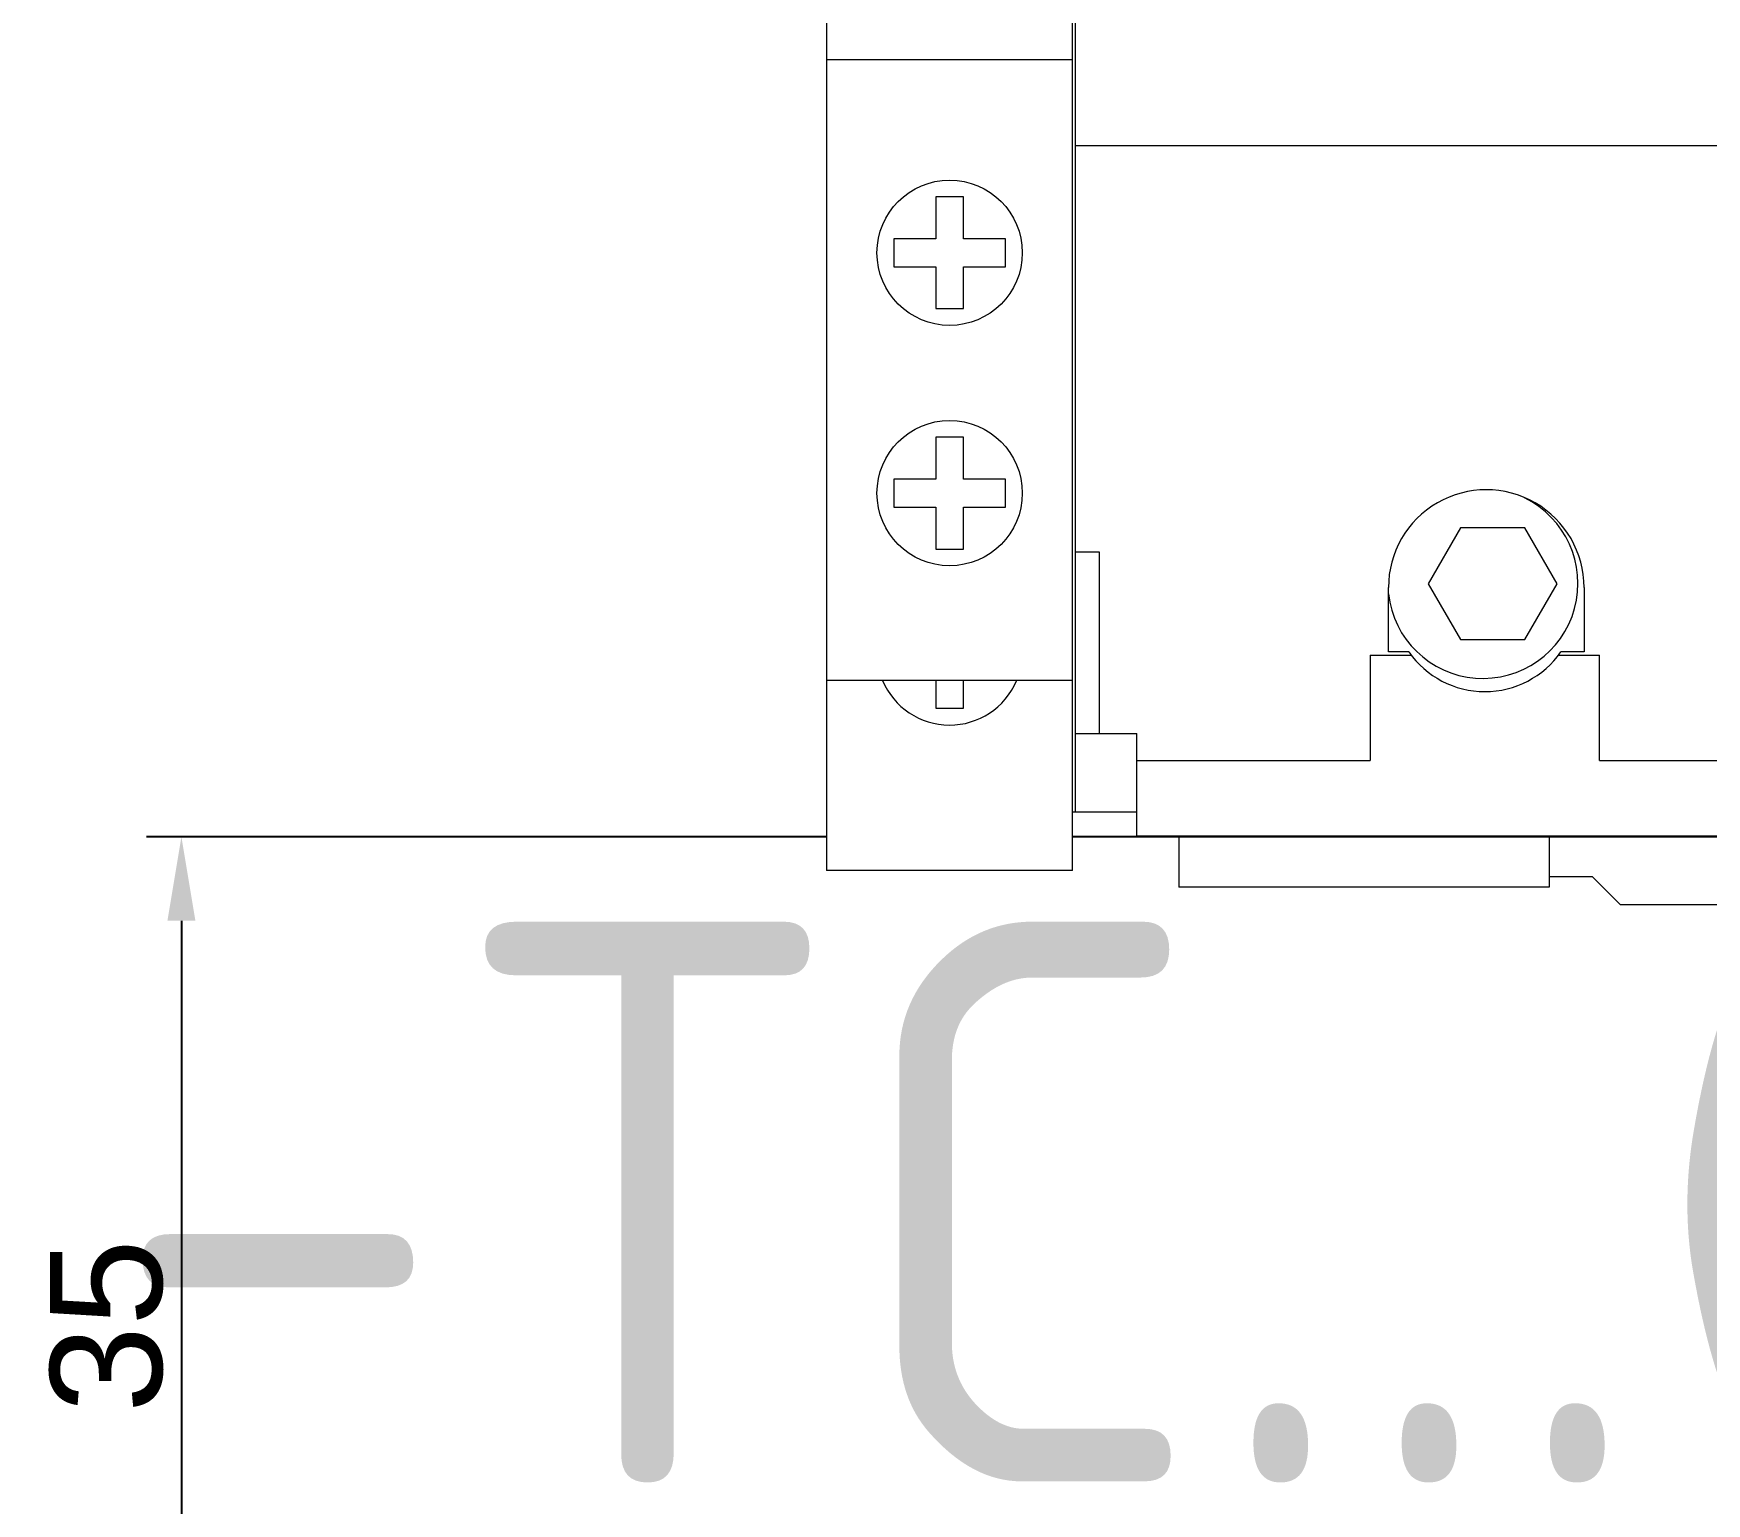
# Model space of a CAD drawing. Header units: millimetres. Extents: x 37984 to 70752, y 14140 to 37584.
# Drawn here: x 45356.7 to 45416.5, y 31093.1 to 31145.7 of the extents above; entities that cross this region are included whole.
import ezdxf
from ezdxf.enums import TextEntityAlignment as Align

# ---------------------------------------------------------------- set-up
doc = ezdxf.new("R2010")
doc.units = ezdxf.units.MM
doc.set_wipeout_variables(frame=1)
doc.layers.add('! NO PLOT !', color=7, linetype='Continuous', true_color=0xff75dd, plot=False)
doc.layers.add('000-PI-Oprema', color=30, linetype='Continuous', lineweight=5)
doc.layers.add('000-PI_TEXT', color=7, linetype='Continuous')
doc.styles.add('PI0', font='isocpeur.ttf', dxfattribs={"width": 0.9})
doc.styles.get("Standard").update_dxf_attribs({"font": 'arial.ttf'})
doc.dimstyles.new('ISO-25', dxfattribs={"dimtxt": 4, "dimasz": 3, "dimexe": 1.25, "dimexo": 0.625, "dimtad": 1, "dimtxsty": 'Standard', "dimcen": 3, "dimadec": 0, "dimazin": 0, "dimtfac": 1, "dimtmove": 0, "dimatfit": 3, "dimfxl": 1, "dimarcsym": 0})

# ---------------------------------------------------------------- blocks, each defined once
blk = doc.blocks.new('*D771')
at = {"layer": '! NO PLOT !', "color": 0, "lineweight": -2, "ltscale": 0.25, "transparency": 16777216}
for p, q in [((45407.647, 31117.002), (45360.698, 31117.002)), ((45361.948, 31114.002), (45361.948, 31084.999)), ((45389.597, 31081.999), (45360.698, 31081.999))]:
    blk.add_line(p, q, dxfattribs=at)
at = {"layer": '! NO PLOT !', "color": 0, "ltscale": 0.25, "transparency": 16777216}
for points in [[(45361.448, 31114.002), (45362.448, 31114.002), (45361.948, 31117.002)], [(45361.448, 31084.999), (45362.448, 31084.999), (45361.948, 31081.999)]]:
    blk.add_solid(points, dxfattribs=at)
at = {"layer": 'Defpoints', "color": 0, "ltscale": 0.25, "transparency": 16777216}
for p in [(45408.272, 31117.002), (45361.948, 31081.999), (45390.222, 31081.999)]:
    blk.add_point(p, dxfattribs=at)
at = {"layer": '! NO PLOT !', "color": 0, "ltscale": 0.25, "transparency": 16777216, "insert": (45359.279, 31099.501), "char_height": 4, "attachment_point": 5, "rotation": 90}
blk.add_mtext('35', dxfattribs=at)
blk = doc.blocks.new('NG125 AUX - 19072')
at = {"layer": '000-PI-Oprema'}
for p, q in [((44878.449, 31587.342), (44879.013, 31588.282)), ((44879.013, 31588.282), (44879.576, 31587.342)), ((44879.576, 31586.242), (44879.576, 31587.342))]:
    blk.add_line(p, q, dxfattribs=at)
blk.add_wipeout([(44867.176, 31680.842), (44875.976, 31680.842), (44875.976, 31578.142), (44867.176, 31578.142)]).dxf.layer = '000-PI-Oprema'
for p, q in [((44867.176, 31680.842), (44867.176, 31578.142)), ((44875.976, 31578.142), (44875.976, 31680.842)), ((44875.976, 31607.142), (44867.176, 31607.142)), ((44872.076, 31602.242), (44871.076, 31602.242)), ((44871.076, 31602.242), (44871.076, 31600.742)), ((44872.076, 31600.742), (44872.076, 31602.242)), ((44871.076, 31600.742), (44869.576, 31600.742)), ((44869.576, 31600.742), (44869.576, 31599.742)), ((44873.576, 31600.742), (44872.076, 31600.742)), ((44873.576, 31599.742), (44873.576, 31600.742)), ((44869.576, 31599.742), (44871.076, 31599.742)), ((44871.076, 31599.742), (44871.076, 31598.242)), ((44872.076, 31599.742), (44873.576, 31599.742)), ((44872.076, 31598.242), (44872.076, 31599.742)), ((44871.076, 31598.242), (44872.076, 31598.242)), ((44872.076, 31593.642), (44871.076, 31593.642)), ((44871.076, 31593.642), (44871.076, 31592.142)), ((44872.076, 31592.142), (44872.076, 31593.642)), ((44871.076, 31592.142), (44869.576, 31592.142)), ((44869.576, 31592.142), (44869.576, 31591.142)), ((44873.576, 31592.142), (44872.076, 31592.142)), ((44873.576, 31591.142), (44873.576, 31592.142)), ((44869.576, 31591.142), (44871.076, 31591.142)), ((44871.076, 31591.142), (44871.076, 31589.642)), ((44872.076, 31591.142), (44873.576, 31591.142)), ((44872.076, 31589.642), (44872.076, 31591.142)), ((44871.076, 31589.642), (44872.076, 31589.642)), ((44878.449, 31587.342), (44875.976, 31587.342)), ((44875.976, 31586.242), (44879.576, 31586.242)), ((44875.976, 31584.942), (44867.176, 31584.942)), ((44871.076, 31584.942), (44871.076, 31583.942)), ((44872.076, 31583.942), (44872.076, 31584.942)), ((44871.076, 31583.942), (44872.076, 31583.942)), ((44875.976, 31578.142), (44867.176, 31578.142))]:
    blk.add_line(p, q, dxfattribs=at)
for centre in [(44871.576, 31600.242), (44871.576, 31591.642)]:
    blk.add_circle(centre, 2.6, dxfattribs=at)
blk.add_arc((44871.576, 31585.942), 2.6, 202.69272, 336.92126, dxfattribs=at)
blk = doc.blocks.new('NG125 - 18727')
at = {"layer": '000-PI-Oprema'}
for p, q in [((44905.466, 31577.528), (44903.916, 31577.528)), ((44906.466, 31576.528), (44905.466, 31577.528)), ((44903.916, 31577.155), (44890.666, 31577.155)), ((44922.466, 31576.528), (44906.466, 31576.528))]:
    blk.add_line(p, q, dxfattribs=at)
blk.add_wipeout([(44886.866, 31680.455), (44889.166, 31680.455), (44889.166, 31681.356), (44965.166, 31681.356), (44965.166, 31680.455), (44967.466, 31680.455), (44967.466, 31579.855), (44965.166, 31579.855), (44965.166, 31578.955), (44889.166, 31578.955), (44889.166, 31579.855), (44886.866, 31579.855)]).dxf.layer = '000-PI-Oprema'
for p, q in [((44886.866, 31579.855), (44886.866, 31680.455)), ((44886.966, 31579.855), (44886.966, 31680.455)), ((44967.366, 31603.686), (44886.966, 31603.686)), ((44900.741, 31590.015), (44899.586, 31588.014)), ((44903.051, 31590.015), (44900.741, 31590.015)), ((44904.206, 31588.014), (44903.051, 31590.015)), ((44886.966, 31589.153), (44887.816, 31589.153)), ((44887.816, 31589.153), (44887.816, 31582.653)), ((44898.166, 31585.574), (44898.166, 31587.875)), ((44899.586, 31588.014), (44900.741, 31586.014)), ((44903.051, 31586.014), (44904.206, 31588.014)), ((44905.166, 31587.875), (44905.166, 31585.574)), ((44900.741, 31586.014), (44903.051, 31586.014)), ((44897.516, 31585.454), (44898.982, 31585.455)), ((44897.516, 31585.455), (44897.516, 31581.692)), ((44898.894, 31585.574), (44898.166, 31585.574)), ((44904.25, 31585.455), (44905.716, 31585.454)), ((44905.166, 31585.574), (44904.338, 31585.574)), ((44905.716, 31581.692), (44905.716, 31585.455)), ((44886.966, 31582.655), (44887.816, 31582.655)), ((44887.816, 31582.653), (44889.166, 31582.653)), ((44889.166, 31578.955), (44889.166, 31582.653)), ((44889.166, 31581.692), (44897.516, 31581.691)), ((44905.716, 31581.691), (44913.166, 31581.692)), ((44886.866, 31579.855), (44889.166, 31579.855)), ((44889.166, 31578.99), (44913.441, 31578.99)), ((44889.166, 31578.955), (44965.166, 31578.955)), ((44890.666, 31578.955), (44890.666, 31577.155)), ((44903.916, 31578.954), (44903.916, 31577.155))]:
    blk.add_line(p, q, dxfattribs=at)
for centre, radius, start, end in [((44901.666, 31587.875), 3.5, 359.99938, 180.00062), ((44901.546, 31588.024), 3.4, 186.21765, 64.07188), ((44901.616, 31587.474), 3.319, 214.90676, 325.09587)]:
    blk.add_arc(centre, radius, start, end, dxfattribs=at)

msp = doc.modelspace()

# ---------------------------------------------------------------- texts
at = {"layer": '000-PI_TEXT', "style": 'PI0', "width": 0.9}
msp.add_text('-TC...091 04', height=20, dxfattribs=at).set_placement((45422.871, 31103.935), align=Align.MIDDLE)

# ---------------------------------------------------------------- dimensions: what is measured, and where the dimension line sits
at = {"layer": '! NO PLOT !', "ltscale": 0.25}
dim = msp.add_linear_dim(base=(45361.948, 31081.999), p1=(45408.272, 31117.002), p2=(45390.222, 31081.999), angle=90, dimstyle='ISO-25', dxfattribs=at)
dim.commit()
dim.dimension.update_dxf_attribs({"geometry": '*D771', "text_midpoint": (45359.279, 31099.501)})

# ---------------------------------------------------------------- next in the draw order: block references
at = {"layer": '000-PI-Oprema'}
msp.add_blockref('NG125 AUX - 19072', (517.858, -462.34), dxfattribs=at)

# ---------------------------------------------------------------- next in the draw order: block references
msp.add_blockref('NG125 - 18727', (506.968, -461.953), dxfattribs=at)

doc.saveas('drawing.dxf')
